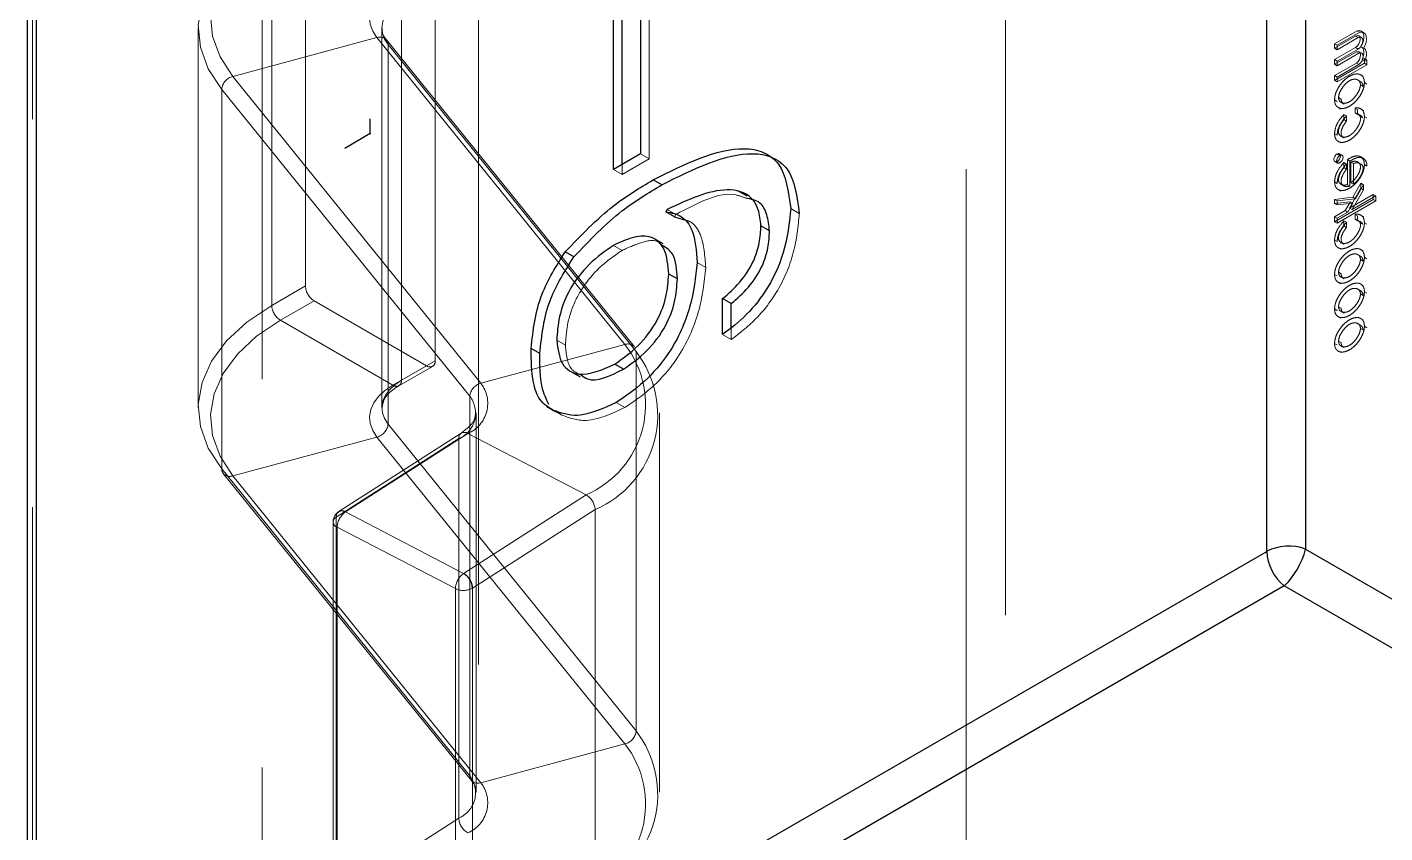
# Model space of a CAD drawing. Header units: millimetres. Extents: x 0 to 841, y 0 to 2287.
# Drawn here: x 586.41 to 588.63, y 241.108 to 242.425 of the extents above; entities that cross this region are included whole.
import ezdxf

# ---------------------------------------------------------------- set-up
doc = ezdxf.new("R2010")
doc.units = ezdxf.units.MM
doc.header["$PDSIZE"] = -1
doc.linetypes.add('HIDDEN', pattern=[1.905, 1.27, -0.635])

msp = doc.modelspace()

# ---------------------------------------------------------------- linework, layer by layer
at = {"color": 7, "linetype": 'Continuous', "lineweight": 25}
for p, q in [((588.4371, 241.568), (588.4371, 246.1778)), ((588.5004, 246.1813), (588.5004, 241.5715)), ((586.425, 245.0162), (586.425, 240.4065)), ((586.4104, 244.9958), (586.4104, 240.3861)), ((587.4129, 242.5632), (587.4129, 242.2179)), ((587.3689, 242.1924), (587.3689, 242.5378)), ((587.383, 242.2006), (587.383, 242.5296)), ((587.4129, 242.2179), (587.3689, 242.1924)), ((587.4479, 242.1673), (587.4338, 242.1755)), ((587.5874, 242.1491), (587.5733, 242.1572)), ((587.457, 242.1273), (587.4547, 242.1233)), ((587.4688, 242.1151), (587.4547, 242.1233)), ((587.4688, 242.1151), (587.4827, 242.1106)), ((587.6241, 242.0923), (587.61, 242.1005)), ((587.4501, 242.071), (587.436, 242.0792)), ((587.3042, 242.0495), (587.2901, 242.0577)), ((587.4735, 242.0134), (587.4593, 242.0215)), ((587.5474, 241.9225), (587.5474, 241.9814)), ((587.5616, 241.9732), (587.5474, 241.9814)), ((587.5616, 241.9344), (587.5616, 241.9732)), ((587.2486, 241.8916), (587.2344, 241.8997)), ((587.3854, 241.8661), (587.3712, 241.8743)), ((587.3002, 241.8615), (587.3143, 241.8533)), ((586.425, 240.4065), (588.4371, 241.568)), ((588.5004, 241.5715), (589.0573, 241.25)), ((588.4657, 241.5114), (586.4536, 240.3499)), ((589.0226, 241.1899), (588.4657, 241.5114))]:
    msp.add_line(p, q, dxfattribs=at)
at = {"color": 7, "linetype": 'HIDDEN', "lineweight": 18}
for p, q in [((586.4189, 240.37), (586.4189, 244.9797)), ((586.7946, 239.9445), (586.7946, 244.7621)), ((587.1482, 244.558), (587.1482, 239.7404)), ((587.9456, 244.0982), (587.9456, 239.5554)), ((588.0097, 239.5587), (588.0097, 244.1014)), ((586.8654, 242.0022), (586.8654, 242.6227)), ((586.8102, 241.9703), (586.8102, 242.5909)), ((587.4271, 242.555), (587.4271, 242.2097)), ((587.0775, 242.5003), (587.0775, 241.8797)), ((587.0224, 242.4684), (587.0224, 241.8479)), ((586.6902, 242.4235), (586.6902, 241.803)), ((586.9902, 242.4235), (586.9902, 241.803)), ((588.5479, 242.3981), (588.5849, 242.4194)), ((588.5522, 242.3956), (588.5892, 242.417)), ((588.5849, 242.4194), (588.5892, 242.417)), ((588.5958, 242.4163), (588.5915, 242.4188)), ((586.7467, 242.3447), (586.9823, 242.4082)), ((586.9823, 242.4082), (587.3878, 241.9062)), ((586.9976, 242.4047), (586.9979, 242.4044)), ((587.4033, 241.9025), (586.9979, 242.4044)), ((587.0005, 242.3967), (587.0005, 241.7761)), ((587.4059, 241.8948), (587.0005, 242.3967)), ((588.5479, 242.3907), (588.5824, 242.4106)), ((588.5479, 242.3981), (588.5479, 242.3907)), ((588.5479, 242.3981), (588.5522, 242.3956)), ((588.5522, 242.3882), (588.5867, 242.4081)), ((588.5522, 242.3956), (588.5522, 242.3882)), ((588.5824, 242.4106), (588.5867, 242.4081)), ((588.5918, 242.4084), (588.5876, 242.4109)), ((588.5479, 242.3721), (588.5824, 242.392)), ((588.5479, 242.3907), (588.5522, 242.3882)), ((588.5479, 242.3645), (588.5835, 242.385)), ((588.5522, 242.3696), (588.5867, 242.3895)), ((588.5522, 242.362), (588.5878, 242.3826)), ((588.5824, 242.392), (588.5867, 242.3895)), ((588.5835, 242.385), (588.5878, 242.3826)), ((588.5924, 242.3826), (588.5882, 242.385)), ((588.591, 242.3932), (588.5953, 242.3907)), ((588.5962, 242.3903), (588.592, 242.3927)), ((588.5967, 242.3741), (588.5928, 242.3719)), ((588.5967, 242.3662), (588.5967, 242.3741)), ((588.5967, 242.3741), (588.6009, 242.3717)), ((588.5479, 242.3645), (588.5479, 242.3721)), ((588.5479, 242.3721), (588.5522, 242.3696)), ((588.5479, 242.346), (588.5835, 242.3665)), ((588.5967, 242.3662), (588.5479, 242.338)), ((588.5479, 242.3645), (588.5522, 242.362)), ((588.5522, 242.362), (588.5522, 242.3696)), ((588.5522, 242.3435), (588.5878, 242.3641)), ((588.6009, 242.3637), (588.5522, 242.3356)), ((588.5835, 242.3665), (588.5878, 242.3641)), ((588.5928, 242.3719), (588.5971, 242.3694)), ((588.5967, 242.3662), (588.6009, 242.3637)), ((588.6009, 242.3717), (588.5971, 242.3694)), ((588.6009, 242.3637), (588.6009, 242.3717)), ((587.1521, 241.8428), (586.7467, 242.3447)), ((588.5479, 242.338), (588.5479, 242.346)), ((588.5479, 242.346), (588.5522, 242.3435)), ((588.5479, 242.338), (588.5522, 242.3356)), ((588.5522, 242.3356), (588.5522, 242.3435)), ((588.5897, 242.3366), (588.5855, 242.3391)), ((588.5903, 242.3309), (588.5946, 242.3284)), ((588.5949, 242.3447), (588.5907, 242.3472)), ((588.5967, 242.3346), (588.6009, 242.3321)), ((586.7286, 241.7029), (586.7286, 242.3235)), ((586.7286, 242.3235), (587.134, 241.8216)), ((588.5479, 242.3064), (588.5522, 242.3039)), ((588.5543, 242.3101), (588.5585, 242.3076)), ((588.5539, 242.2938), (588.5582, 242.2913)), ((588.5591, 242.3019), (588.5634, 242.2994)), ((588.5814, 242.2847), (588.5814, 242.293)), ((588.5814, 242.293), (588.5856, 242.2906)), ((588.5814, 242.2847), (588.5856, 242.2822)), ((588.5856, 242.2822), (588.5856, 242.2906)), ((588.5958, 242.2888), (588.5916, 242.2912)), ((588.5633, 242.2742), (588.5633, 242.2826)), ((588.5633, 242.2826), (588.5675, 242.2801)), ((588.5633, 242.2742), (588.5675, 242.2717)), ((588.5675, 242.2717), (588.5675, 242.2801)), ((588.5939, 242.2769), (588.5896, 242.2793)), ((588.5967, 242.2791), (588.6009, 242.2767)), ((588.5479, 242.251), (588.5522, 242.2485)), ((588.559, 242.2465), (588.5633, 242.244)), ((587.4271, 242.2097), (587.4129, 242.2179)), ((588.5521, 242.2179), (588.5564, 242.2154)), ((588.5539, 242.2383), (588.5582, 242.2359)), ((588.5601, 242.2158), (588.5559, 242.2183)), ((587.4271, 242.2097), (587.383, 242.1843)), ((587.383, 242.1843), (587.383, 242.2006)), ((588.5484, 242.2053), (588.5526, 242.2028)), ((588.5521, 242.2056), (588.5564, 242.2032)), ((588.5633, 242.1955), (588.5633, 242.2039)), ((588.5633, 242.2039), (588.5675, 242.2014)), ((588.5633, 242.1955), (588.5675, 242.1931)), ((588.5675, 242.1931), (588.5675, 242.2014)), ((588.5688, 242.1676), (588.5688, 242.2086)), ((588.5688, 242.2086), (588.5731, 242.2061)), ((588.5731, 242.1652), (588.5731, 242.2061)), ((588.5745, 242.1707), (588.5745, 242.2046)), ((588.5745, 242.2046), (588.5788, 242.2022)), ((588.5788, 242.1682), (588.5788, 242.2022)), ((588.5925, 242.2005), (588.5882, 242.2029)), ((588.595, 242.2106), (588.5907, 242.2131)), ((588.5967, 242.2004), (588.6009, 242.198)), ((587.383, 242.1843), (587.3689, 242.1924)), ((588.5479, 242.1723), (588.5522, 242.1698)), ((588.5539, 242.1596), (588.5582, 242.1572)), ((588.5568, 242.1694), (588.5577, 242.1689)), ((588.5601, 242.1675), (588.561, 242.167)), ((588.5688, 242.1676), (588.5731, 242.1652)), ((588.5723, 242.1293), (588.591, 242.1617)), ((588.6111, 242.1517), (588.5723, 242.1293)), ((588.5745, 242.1707), (588.5788, 242.1682)), ((588.5766, 242.1268), (588.5953, 242.1593)), ((588.5779, 242.1471), (588.591, 242.1699)), ((588.5821, 242.1447), (588.5953, 242.1675)), ((588.591, 242.1617), (588.591, 242.1699)), ((588.591, 242.1699), (588.5953, 242.1675)), ((588.591, 242.1617), (588.5953, 242.1593)), ((588.5953, 242.1593), (588.5953, 242.1675)), ((588.6111, 242.1436), (588.6111, 242.1517)), ((588.6111, 242.1517), (588.6153, 242.1492)), ((587.6728, 242.1204), (587.6587, 242.1286)), ((588.5779, 242.1471), (588.5479, 242.1436)), ((588.5479, 242.1436), (588.5479, 242.1368)), ((588.5479, 242.1071), (588.6111, 242.1436)), ((588.5479, 242.1436), (588.5522, 242.1412)), ((588.5479, 242.1368), (588.5737, 242.1398)), ((588.5479, 242.1368), (588.5522, 242.1344)), ((588.5821, 242.1447), (588.5522, 242.1412)), ((588.5522, 242.1047), (588.6153, 242.1412)), ((588.5522, 242.1412), (588.5522, 242.1344)), ((588.5522, 242.1344), (588.5779, 242.1374)), ((588.5652, 242.1252), (588.5737, 242.1398)), ((588.5695, 242.1228), (588.5779, 242.1374)), ((588.5723, 242.1293), (588.5766, 242.1268)), ((588.5737, 242.1398), (588.5779, 242.1374)), ((588.6153, 242.1492), (588.5766, 242.1268)), ((588.5779, 242.1471), (588.5821, 242.1447)), ((588.6111, 242.1436), (588.6153, 242.1412)), ((588.6153, 242.1412), (588.6153, 242.1492)), ((587.4711, 242.1191), (587.457, 242.1273)), ((587.4711, 242.1191), (587.4688, 242.1151)), ((588.5652, 242.1252), (588.5479, 242.1152)), ((588.5479, 242.1152), (588.5479, 242.1071)), ((588.5479, 242.1152), (588.5522, 242.1128)), ((588.5479, 242.1071), (588.5522, 242.1047)), ((588.5695, 242.1228), (588.5522, 242.1128)), ((588.5522, 242.1128), (588.5522, 242.1047)), ((588.5633, 242.1003), (588.5633, 242.1087)), ((588.5633, 242.1087), (588.5675, 242.1062)), ((588.5652, 242.1252), (588.5695, 242.1228)), ((588.5675, 242.0978), (588.5675, 242.1062)), ((588.5814, 242.1107), (588.5814, 242.1191)), ((588.5814, 242.1191), (588.5856, 242.1167)), ((588.5814, 242.1107), (588.5856, 242.1083)), ((588.5856, 242.1083), (588.5856, 242.1167)), ((588.5958, 242.1149), (588.5916, 242.1173)), ((588.5633, 242.1003), (588.5675, 242.0978)), ((588.5939, 242.103), (588.5896, 242.1054)), ((588.5967, 242.1052), (588.6009, 242.1028)), ((587.383, 242.0602), (587.3689, 242.0684)), ((588.5479, 242.0771), (588.5522, 242.0746)), ((588.5539, 242.0644), (588.5582, 242.062)), ((588.559, 242.0726), (588.5633, 242.0701)), ((588.5949, 242.0591), (588.5907, 242.0615)), ((587.5198, 242.0321), (587.5057, 242.0403)), ((588.5897, 242.051), (588.5855, 242.0534)), ((588.5903, 242.0452), (588.5946, 242.0428)), ((588.5967, 242.0489), (588.6009, 242.0464)), ((588.5479, 242.0207), (588.5522, 242.0183)), ((588.5543, 242.0244), (588.5585, 242.0219)), ((586.8102, 241.9703), (586.8654, 242.0022)), ((588.5539, 242.0081), (588.5582, 242.0056)), ((588.5591, 242.0162), (588.5634, 242.0137)), ((588.5897, 241.9946), (588.5855, 241.9971)), ((588.5949, 242.0027), (588.5907, 242.0052)), ((586.8795, 241.9777), (586.8244, 241.9458)), ((587.0633, 241.8715), (586.8795, 241.9777)), ((588.5903, 241.9889), (588.5946, 241.9864)), ((588.5967, 241.9925), (588.6009, 241.9901)), ((588.5479, 241.9644), (588.5522, 241.9619)), ((588.5539, 241.9517), (588.5582, 241.9493)), ((588.5543, 241.968), (588.5585, 241.9656)), ((588.5591, 241.9598), (588.5634, 241.9574)), ((587.0082, 241.8397), (586.8244, 241.9458)), ((587.5616, 241.9143), (587.5616, 241.9344)), ((588.5897, 241.9383), (588.5855, 241.9407)), ((588.5903, 241.9325), (588.5946, 241.9301)), ((588.5949, 241.9464), (588.5907, 241.9488)), ((588.5967, 241.9362), (588.6009, 241.9337)), ((587.1521, 241.8428), (587.3878, 241.9062)), ((587.2903, 241.9049), (587.2762, 241.9131)), ((587.5616, 241.9143), (587.5474, 241.9225)), ((588.5479, 241.908), (588.5522, 241.9056)), ((588.5543, 241.9117), (588.5585, 241.9093)), ((587.4059, 241.8948), (587.4059, 241.2742)), ((588.5539, 241.8954), (588.5582, 241.893)), ((588.5591, 241.9035), (588.5634, 241.9011)), ((587.0082, 241.8397), (587.0633, 241.8715)), ((587.0182, 241.8387), (587.0733, 241.8705)), ((587.0775, 241.8797), (587.0224, 241.8479)), ((587.134, 241.201), (587.134, 241.8216)), ((587.2596, 241.8045), (587.2737, 241.7963)), ((587.2833, 241.7912), (587.2692, 241.7993)), ((587.2833, 241.7912), (587.2749, 241.7982)), ((587.3877, 241.8032), (587.3735, 241.8114)), ((587.0005, 241.7761), (587.4059, 241.2742)), ((587.1443, 241.1742), (587.1443, 241.7947)), ((587.4443, 241.1742), (587.4443, 241.7947)), ((586.9823, 241.7549), (586.7467, 241.6915)), ((587.1161, 241.7523), (586.9158, 241.6238)), ((587.1201, 241.7614), (586.9198, 241.6329)), ((586.9306, 241.6324), (587.1309, 241.7609)), ((587.3878, 241.253), (586.9823, 241.7549)), ((587.1161, 241.1317), (587.1161, 241.7523)), ((587.1201, 241.7614), (587.1206, 241.7616)), ((587.1309, 241.7609), (587.3241, 241.6604)), ((587.134, 241.201), (586.7286, 241.7029)), ((586.7311, 241.6953), (587.1366, 241.1933)), ((586.7467, 241.6915), (587.1521, 241.1896)), ((587.3241, 241.6604), (587.1238, 241.532)), ((586.9158, 241.6238), (586.9158, 241.0033)), ((587.1238, 241.532), (586.9306, 241.6324)), ((587.1387, 241.508), (587.339, 241.6364)), ((587.339, 241.6364), (587.339, 241.0158)), ((586.9106, 241.6161), (586.9106, 240.9955)), ((586.9172, 240.987), (586.9172, 241.6075)), ((586.9172, 241.6075), (587.1105, 241.5071)), ((587.1105, 241.5071), (587.1105, 240.8865)), ((587.1387, 240.8874), (587.1387, 241.508)), ((587.3878, 241.253), (587.1521, 241.1896)), ((587.1366, 241.1933), (587.1372, 241.1926)), ((586.9158, 241.0033), (587.1161, 241.1317))]:
    msp.add_line(p, q, dxfattribs=at)
at = {"color": 7, "linetype": 'Continuous'}
for q in [(586.9714, 242.2754), (586.9295, 242.227)]:
    msp.add_line((586.9714, 242.2512), q, dxfattribs=at)
at = {"color": 7, "linetype": 'HIDDEN', "lineweight": 18, "flags": 128}
for points in [[(586.7467, 242.3447), (586.7257, 242.3769), (586.7135, 242.4105), (586.7102, 242.4448), (586.7161, 242.479), (586.7308, 242.5122), (586.7542, 242.5438), (586.7856, 242.573), (586.8244, 242.5991)], [(586.8102, 242.5909), (586.7695, 242.5635), (586.7365, 242.5328), (586.7119, 242.4996), (586.6964, 242.4646), (586.6902, 242.4287), (586.6937, 242.3927), (586.7065, 242.3573), (586.7286, 242.3235)], [(587.0082, 242.4929), (586.9953, 242.4843), (586.9848, 242.4745), (586.9771, 242.464), (586.9721, 242.4529), (586.9702, 242.4415), (586.9713, 242.4301), (586.9753, 242.4189), (586.9823, 242.4082)], [(587.0005, 242.3967), (586.9945, 242.4058), (586.9911, 242.4153), (586.9902, 242.4249), (586.9918, 242.4346), (586.996, 242.444), (587.0026, 242.4529), (587.0114, 242.4611), (587.0224, 242.4684)], [(588.591, 242.3932), (588.5936, 242.3982), (588.5953, 242.4034), (588.596, 242.4083), (588.5956, 242.4127), (588.5941, 242.4162), (588.5918, 242.4186), (588.5886, 242.4197), (588.5849, 242.4194)], [(588.5953, 242.3907), (588.5979, 242.3957), (588.5995, 242.4009), (588.6002, 242.4059), (588.5998, 242.4103), (588.5984, 242.4138), (588.596, 242.4162), (588.5929, 242.4173), (588.5892, 242.417)], [(588.5824, 242.392), (588.5853, 242.3945), (588.5878, 242.398), (588.5894, 242.4019), (588.59, 242.4056), (588.5894, 242.4087), (588.5878, 242.4108), (588.5853, 242.4114), (588.5824, 242.4106)], [(588.5867, 242.3895), (588.5896, 242.3921), (588.592, 242.3956), (588.5936, 242.3994), (588.5942, 242.4032), (588.5936, 242.4063), (588.592, 242.4083), (588.5896, 242.409), (588.5867, 242.4081)], [(588.5835, 242.3665), (588.5863, 242.3691), (588.5885, 242.3725), (588.59, 242.3762), (588.5905, 242.3798), (588.59, 242.3828), (588.5885, 242.3848), (588.5863, 242.3856), (588.5835, 242.385)], [(588.5878, 242.3641), (588.5905, 242.3667), (588.5928, 242.3701), (588.5943, 242.3738), (588.5948, 242.3774), (588.5943, 242.3803), (588.5928, 242.3823), (588.5905, 242.3831), (588.5878, 242.3826)], [(588.5928, 242.3719), (588.5943, 242.3753), (588.5954, 242.3788), (588.5959, 242.3822), (588.5959, 242.3853), (588.5954, 242.388), (588.5944, 242.3903), (588.5929, 242.392), (588.591, 242.3932)], [(588.5971, 242.3694), (588.5986, 242.3729), (588.5996, 242.3764), (588.6002, 242.3797), (588.6002, 242.3828), (588.5997, 242.3856), (588.5987, 242.3879), (588.5972, 242.3896), (588.5953, 242.3907)], [(588.5521, 242.2056), (588.5501, 242.2049), (588.5484, 242.2053), (588.5472, 242.2066), (588.5468, 242.2087), (588.5472, 242.2113), (588.5484, 242.2139), (588.5501, 242.2163), (588.5521, 242.2179)], [(588.5521, 242.2179), (588.5541, 242.2186), (588.5559, 242.2183), (588.557, 242.2169), (588.5574, 242.2148), (588.557, 242.2123), (588.5559, 242.2096), (588.5541, 242.2073), (588.5521, 242.2056)], [(588.5564, 242.2032), (588.5543, 242.2025), (588.5526, 242.2028), (588.5515, 242.2041), (588.5511, 242.2063), (588.5515, 242.2088), (588.5526, 242.2115), (588.5543, 242.2138), (588.5564, 242.2154)], [(588.5564, 242.2154), (588.5584, 242.2161), (588.5601, 242.2158), (588.5613, 242.2145), (588.5617, 242.2124), (588.5613, 242.2098), (588.5601, 242.2072), (588.5584, 242.2048), (588.5564, 242.2032)], [(586.7286, 241.7029), (586.7065, 241.7367), (586.6937, 241.7721), (586.6902, 241.8081), (586.6964, 241.8441), (586.7119, 241.8791), (586.7365, 241.9123), (586.7695, 241.9429), (586.8102, 241.9703)], [(586.8244, 241.9458), (586.7856, 241.9198), (586.7542, 241.8906), (586.7308, 241.859), (586.7161, 241.8257), (586.7102, 241.7916), (586.7135, 241.7573), (586.7257, 241.7236), (586.7467, 241.6915)], [(586.9823, 241.7549), (586.9753, 241.7656), (586.9713, 241.7768), (586.9702, 241.7883), (586.9721, 241.7997), (586.9771, 241.8108), (586.9848, 241.8213), (586.9953, 241.831), (587.0082, 241.8397)], [(587.0224, 241.8479), (587.0114, 241.8405), (587.0026, 241.8323), (586.996, 241.8234), (586.9918, 241.814), (586.9902, 241.8044), (586.9911, 241.7947), (586.9945, 241.7852), (587.0005, 241.7761)], [(587.1206, 241.7616), (587.1204, 241.7615), (587.1227, 241.7624), (587.1252, 241.7626), (587.128, 241.7621), (587.1309, 241.7609)], [(587.1372, 241.1926), (587.1371, 241.1928), (587.1393, 241.1909), (587.1421, 241.1896), (587.1452, 241.1889), (587.1486, 241.1889), (587.1521, 241.1896)]]:
    msp.add_lwpolyline(points, dxfattribs=at)
at = {"color": 7, "linetype": 'HIDDEN', "lineweight": 18}
for centre, radius, start, end in [((586.9873, 242.3945), 0.0146, 44.8934, 109.8572), ((586.9884, 242.397), 0.012, 358.7633, 38.1762), ((586.7526, 242.3214), 0.0241, 104.0811, 174.8849), ((586.8961, 242.0036), 0.0307, 182.6055, 237.3945), ((586.8409, 241.9717), 0.0307, 182.6055, 237.3945), ((587.261, 241.8079), 0.1604, 293.1683, 37.803), ((587.3927, 241.8926), 0.0145, 42.8101, 109.9933), ((587.2727, 241.7914), 0.1686, 293.1683, 37.803), ((587.0689, 241.8783), 0.00873, 230.7967, 9.214), ((587.0137, 241.8465), 0.00873, 230.7967, 9.214), ((587.1099, 241.81), 0.0535, 293.1683, 37.803), ((587.158, 241.8194), 0.0241, 104.0811, 174.8849), ((587.0983, 241.7939), 0.0452, 293.1683, 37.803), ((586.9765, 241.7783), 0.0241, 284.0811, 354.8849), ((587.1263, 241.7531), 0.0103, 127.0094, 184.8682), ((586.7406, 241.7027), 0.012, 178.7633, 218.1762), ((586.7417, 241.7051), 0.0145, 222.8101, 289.9933), ((587.3096, 241.6348), 0.0294, 2.9913, 60.4271), ((586.9306, 241.6161), 0.02, 122.6657, 180), ((586.9194, 241.616), 0.00862, 115.3238, 249.8705), ((586.925, 241.6249), 0.00935, 53.3177, 186.8215), ((586.9495, 241.6063), 0.0322, 125.7403, 177.7688), ((586.9263, 241.6249), 0.0196, 240.019, 242.5509), ((587.1427, 241.5058), 0.0322, 125.7403, 177.7688), ((587.1093, 241.5064), 0.0294, 2.9913, 60.4271), ((587.1073, 241.5061), 0.0307, 2.6055, 57.3945), ((587.1238, 241.535), 0.031, 244.4705, 297.2616), ((587.1289, 241.5232), 0.0181, 299.9796, 302.6475), ((587.2727, 241.1708), 0.1686, 293.1683, 37.803), ((587.3819, 241.2764), 0.0241, 284.0811, 354.8849), ((587.261, 241.1547), 0.1604, 293.1683, 37.803), ((587.0983, 241.1733), 0.0452, 293.1683, 37.803), ((587.146, 241.2008), 0.012, 178.7633, 218.1762), ((587.1099, 241.1568), 0.0535, 293.1683, 37.803), ((587.1454, 241.1332), 0.0294, 182.9913, 240.4271)]:
    msp.add_arc(centre, radius, start, end, dxfattribs=at)
at = {"color": 7, "linetype": 'Continuous', "lineweight": 25}
for centre, radius, start, end in [((588.4727, 241.4983), 0.0783, 69.2858, 117.0774), ((588.5152, 241.572), 0.0783, 182.9187, 230.7171), ((588.3784, 241.6019), 0.1257, 313.9725, 346.0275)]:
    msp.add_arc(centre, radius, start, end, dxfattribs=at)
at = {"color": 7, "linetype": 'HIDDEN', "lineweight": 18}
for points, knots in [([(586.9979, 242.4044), (586.9934, 242.4102), (586.9883, 242.4168), (586.9907, 242.4232), (586.991, 242.424)], [0, 0, 0, 0, 0.879109, 1, 1, 1, 1]), ([(588.5479, 242.3064), (588.548, 242.3079), (588.5482, 242.3113), (588.5497, 242.3173), (588.5528, 242.3244), (588.5578, 242.3322), (588.5645, 242.3396), (588.5723, 242.3454), (588.5801, 242.3486), (588.5869, 242.349), (588.5918, 242.3469), (588.5949, 242.3433), (588.5965, 242.3392), (588.5966, 242.336), (588.5967, 242.3346)], [0, 0, 0, 0, 0.053784, 0.117806, 0.194259, 0.284674, 0.388205, 0.5, 0.611795, 0.715326, 0.805741, 0.882194, 0.946216, 1, 1, 1, 1]), ([(588.5967, 242.3346), (588.5966, 242.333), (588.5965, 242.3297), (588.5949, 242.3237), (588.5918, 242.3165), (588.5869, 242.3088), (588.5801, 242.3014), (588.5723, 242.2955), (588.5645, 242.2923), (588.5578, 242.292), (588.5528, 242.294), (588.5497, 242.2976), (588.5482, 242.3018), (588.548, 242.305), (588.5479, 242.3064)], [0, 0, 0, 0, 0.053784, 0.117806, 0.194259, 0.284674, 0.388205, 0.5, 0.611795, 0.715326, 0.805741, 0.882194, 0.946216, 1, 1, 1, 1]), ([(588.5543, 242.3101), (588.5546, 242.3125), (588.5554, 242.3175), (588.5599, 242.3255), (588.5656, 242.3327), (588.5723, 242.3382), (588.5791, 242.3405), (588.5848, 242.3399), (588.5892, 242.337), (588.59, 242.3329), (588.5903, 242.3309)], [0, 0, 0, 0, 0.111736, 0.23533, 0.367087, 0.5, 0.632913, 0.76467, 0.888264, 1, 1, 1, 1]), ([(588.5903, 242.3309), (588.59, 242.3285), (588.5892, 242.3235), (588.5848, 242.3155), (588.5791, 242.3083), (588.5723, 242.3028), (588.5656, 242.3005), (588.5599, 242.3011), (588.5554, 242.3039), (588.5546, 242.3081), (588.5543, 242.3101)], [0, 0, 0, 0, 0.111736, 0.23533, 0.367087, 0.5, 0.632913, 0.76467, 0.888264, 1, 1, 1, 1]), ([(588.5896, 242.3365), (588.5909, 242.3358), (588.5936, 242.3344), (588.5943, 242.3305), (588.5946, 242.3284)], [0, 0, 0, 0, 0.480408, 1, 1, 1, 1]), ([(588.5635, 242.2996), (588.5622, 242.3003), (588.5595, 242.3017), (588.5589, 242.3056), (588.5585, 242.3076)], [0, 0, 0, 0, 0.480408, 1, 1, 1, 1]), ([(588.5814, 242.2847), (588.5829, 242.2844), (588.5859, 242.2839), (588.5891, 242.2811), (588.5907, 242.2766), (588.5898, 242.2704), (588.587, 242.2639), (588.5829, 242.2575), (588.5779, 242.2519), (588.5723, 242.2475), (588.5667, 242.2454), (588.5617, 242.2453), (588.5576, 242.2469), (588.5548, 242.2502), (588.5539, 242.2553), (588.5555, 242.2617), (588.5587, 242.2682), (588.5617, 242.2722), (588.5633, 242.2742)], [0, 0, 0, 0, 0.0659098, 0.1277523, 0.1845752, 0.2403439, 0.3005792, 0.3654856, 0.4327001, 0.5, 0.5672999, 0.6345144, 0.6994208, 0.7596561, 0.8154248, 0.8722477, 0.9340902, 1, 1, 1, 1]), ([(588.5814, 242.293), (588.5837, 242.2932), (588.5884, 242.2935), (588.5934, 242.2902), (588.5962, 242.2853), (588.5966, 242.2811), (588.5967, 242.2791)], [0, 0, 0, 0, 0.289345, 0.578702, 0.796119, 1, 1, 1, 1]), ([(588.5479, 242.251), (588.5482, 242.2538), (588.5487, 242.2597), (588.5537, 242.2715), (588.5596, 242.2783), (588.5633, 242.2826)], [0, 0, 0, 0, 0.262326, 0.545229, 1, 1, 1, 1]), ([(588.5967, 242.2791), (588.5966, 242.2776), (588.5965, 242.2743), (588.5949, 242.2682), (588.5918, 242.2611), (588.5869, 242.2533), (588.5801, 242.2459), (588.5723, 242.2401), (588.5645, 242.2369), (588.5578, 242.2365), (588.5528, 242.2386), (588.5497, 242.2422), (588.5482, 242.2464), (588.548, 242.2495), (588.5479, 242.251)], [0, 0, 0, 0, 0.053784, 0.117806, 0.194259, 0.284674, 0.388205, 0.5, 0.611795, 0.715326, 0.805741, 0.882194, 0.946216, 1, 1, 1, 1]), ([(588.5522, 242.2485), (588.5524, 242.2513), (588.553, 242.2572), (588.5579, 242.269), (588.5639, 242.2759), (588.5675, 242.2801)], [0, 0, 0, 0, 0.262326, 0.545229, 1, 1, 1, 1]), ([(588.5634, 242.2442), (588.5629, 242.2444), (588.5611, 242.245), (588.5591, 242.2478), (588.5581, 242.2528), (588.5598, 242.2592), (588.563, 242.2658), (588.566, 242.2697), (588.5675, 242.2717)], [0, 0, 0, 0, 0.070993, 0.257163, 0.429529, 0.605153, 0.796291, 1, 1, 1, 1]), ([(588.5856, 242.2822), (588.5871, 242.2819), (588.5901, 242.2814), (588.5929, 242.2794), (588.5935, 242.2772), (588.5937, 242.2767)], [0, 0, 0, 0, 0.446725, 0.865882, 1, 1, 1, 1]), ([(588.5479, 242.1723), (588.5482, 242.1751), (588.5487, 242.181), (588.5537, 242.1928), (588.5596, 242.1997), (588.5633, 242.2039)], [0, 0, 0, 0, 0.262326, 0.54523, 1, 1, 1, 1]), ([(588.5967, 242.2004), (588.5966, 242.1989), (588.5965, 242.1956), (588.5949, 242.1895), (588.5918, 242.1824), (588.5869, 242.1746), (588.5801, 242.1672), (588.5723, 242.1614), (588.5645, 242.1582), (588.5578, 242.1578), (588.5528, 242.1599), (588.5497, 242.1635), (588.5482, 242.1677), (588.548, 242.1708), (588.5479, 242.1723)], [0, 0, 0, 0, 0.053784, 0.117806, 0.194259, 0.284674, 0.388205, 0.5, 0.611795, 0.715326, 0.805741, 0.882194, 0.946216, 1, 1, 1, 1]), ([(588.5522, 242.1698), (588.5524, 242.1727), (588.553, 242.1785), (588.5579, 242.1904), (588.5639, 242.1972), (588.5675, 242.2014)], [0, 0, 0, 0, 0.262326, 0.54523, 1, 1, 1, 1]), ([(588.5688, 242.1676), (588.5656, 242.1671), (588.5608, 242.1663), (588.5564, 242.1694), (588.5543, 242.173), (588.5541, 242.1781), (588.556, 242.184), (588.559, 242.19), (588.5618, 242.1936), (588.5633, 242.1955)], [0, 0, 0, 0, 0.267845, 0.395145, 0.51294, 0.624534, 0.740912, 0.866836, 1, 1, 1, 1]), ([(588.5688, 242.2086), (588.5726, 242.2108), (588.5803, 242.2154), (588.5891, 242.2147), (588.594, 242.2106), (588.5963, 242.2061), (588.5966, 242.2023), (588.5967, 242.2004)], [0, 0, 0, 0, 0.284269, 0.585299, 0.73536, 0.873926, 1, 1, 1, 1]), ([(588.5731, 242.2061), (588.5768, 242.2084), (588.5845, 242.2129), (588.5934, 242.2122), (588.5983, 242.2082), (588.6005, 242.2037), (588.6008, 242.1998), (588.6009, 242.198)], [0, 0, 0, 0, 0.284269, 0.585299, 0.73536, 0.873926, 1, 1, 1, 1]), ([(588.5745, 242.2046), (588.5766, 242.2052), (588.5806, 242.2065), (588.5856, 242.2053), (588.5893, 242.2023), (588.5909, 242.1971), (588.5893, 242.1899), (588.5856, 242.1827), (588.5806, 242.1758), (588.5766, 242.1724), (588.5745, 242.1707)], [0, 0, 0, 0, 0.133809, 0.265222, 0.38803, 0.5, 0.61197, 0.734778, 0.866191, 1, 1, 1, 1]), ([(588.5788, 242.2022), (588.5808, 242.2029), (588.5844, 242.204), (588.5873, 242.2031), (588.5885, 242.2028)], [0, 0, 0, 0, 0.577759, 1, 1, 1, 1]), ([(588.5913, 242.2012), (588.592, 242.2006), (588.5939, 242.1993), (588.5951, 242.1946), (588.5935, 242.1875), (588.5899, 242.1803), (588.5848, 242.1734), (588.5808, 242.1699), (588.5788, 242.1682)], [0, 0, 0, 0, 0.102796, 0.266954, 0.431112, 0.61116, 0.803824, 1, 1, 1, 1]), ([(588.5731, 242.1652), (588.5698, 242.1646), (588.565, 242.1639), (588.5606, 242.167), (588.5586, 242.1705), (588.5584, 242.1756), (588.5602, 242.1815), (588.5633, 242.1876), (588.5661, 242.1912), (588.5675, 242.1931)], [0, 0, 0, 0, 0.267845, 0.395145, 0.51294, 0.624534, 0.740912, 0.866836, 1, 1, 1, 1]), ([(587.5856, 242.1453), (587.5802, 242.1475), (587.5492, 242.1603), (587.5065, 242.1378), (587.4711, 242.1191)], [0, 0, 0, 0, 0.173216, 1, 1, 1, 1]), ([(587.4827, 242.1106), (587.4868, 242.1097), (587.4996, 242.1066), (587.5161, 242.0815), (587.5184, 242.0508), (587.5198, 242.0321)], [0, 0, 0, 0, 0.150366, 0.480978, 1, 1, 1, 1]), ([(587.6728, 242.1204), (587.6708, 242.0995), (587.6668, 242.0578), (587.6402, 241.9941), (587.6015, 241.945), (587.5749, 241.9246), (587.5616, 241.9143)], [0, 0, 0, 0, 0.280542, 0.559408, 0.779403, 1, 1, 1, 1]), ([(588.5479, 242.0771), (588.5482, 242.0799), (588.5487, 242.0858), (588.5537, 242.0976), (588.5596, 242.1044), (588.5633, 242.1087)], [0, 0, 0, 0, 0.262326, 0.545229, 1, 1, 1, 1]), ([(588.5522, 242.0746), (588.5524, 242.0774), (588.553, 242.0833), (588.5579, 242.0951), (588.5639, 242.102), (588.5675, 242.1062)], [0, 0, 0, 0, 0.262326, 0.545229, 1, 1, 1, 1]), ([(588.5814, 242.1107), (588.5829, 242.1105), (588.5859, 242.11), (588.5891, 242.1071), (588.5907, 242.1027), (588.5898, 242.0965), (588.587, 242.09), (588.5829, 242.0836), (588.5779, 242.0779), (588.5723, 242.0736), (588.5667, 242.0715), (588.5617, 242.0714), (588.5576, 242.073), (588.5548, 242.0763), (588.5539, 242.0814), (588.5555, 242.0878), (588.5587, 242.0943), (588.5617, 242.0983), (588.5633, 242.1003)], [0, 0, 0, 0, 0.06591, 0.127752, 0.184575, 0.240344, 0.300579, 0.365486, 0.4327, 0.5, 0.5673, 0.634514, 0.699421, 0.759656, 0.815425, 0.872248, 0.93409, 1, 1, 1, 1]), ([(588.5814, 242.1191), (588.5837, 242.1193), (588.5884, 242.1196), (588.5934, 242.1163), (588.5962, 242.1114), (588.5966, 242.1072), (588.5967, 242.1052)], [0, 0, 0, 0, 0.289345, 0.578702, 0.796119, 1, 1, 1, 1]), ([(588.5856, 242.1083), (588.5871, 242.108), (588.5901, 242.1075), (588.5929, 242.1055), (588.5935, 242.1033), (588.5937, 242.1028)], [0, 0, 0, 0, 0.446725, 0.865882, 1, 1, 1, 1]), ([(588.5967, 242.1052), (588.5966, 242.1037), (588.5965, 242.1003), (588.5949, 242.0943), (588.5918, 242.0872), (588.5869, 242.0794), (588.5801, 242.072), (588.5723, 242.0662), (588.5645, 242.063), (588.5578, 242.0626), (588.5528, 242.0647), (588.5497, 242.0683), (588.5482, 242.0725), (588.548, 242.0756), (588.5479, 242.0771)], [0, 0, 0, 0, 0.053784, 0.117806, 0.194259, 0.284674, 0.388205, 0.5, 0.611795, 0.715326, 0.805741, 0.882194, 0.946216, 1, 1, 1, 1]), ([(588.5634, 242.0703), (588.5629, 242.0705), (588.5611, 242.0711), (588.5591, 242.0739), (588.5581, 242.0789), (588.5598, 242.0853), (588.563, 242.0919), (588.566, 242.0958), (588.5675, 242.0978)], [0, 0, 0, 0, 0.070993, 0.257163, 0.429529, 0.605153, 0.796291, 1, 1, 1, 1]), ([(587.4484, 242.0684), (587.4462, 242.0706), (587.4381, 242.079), (587.4133, 242.0736), (587.3931, 242.0647), (587.383, 242.0602)], [0, 0, 0, 0, 0.149384, 0.574097, 1, 1, 1, 1]), ([(588.5479, 242.0207), (588.548, 242.0222), (588.5482, 242.0256), (588.5497, 242.0316), (588.5528, 242.0387), (588.5578, 242.0465), (588.5645, 242.0539), (588.5723, 242.0597), (588.5801, 242.063), (588.5869, 242.0633), (588.5918, 242.0613), (588.5949, 242.0577), (588.5965, 242.0535), (588.5966, 242.0503), (588.5967, 242.0489)], [0, 0, 0, 0, 0.053784, 0.117806, 0.194259, 0.284674, 0.388205, 0.5, 0.611795, 0.715326, 0.805741, 0.882194, 0.946216, 1, 1, 1, 1]), ([(587.383, 242.0602), (587.3696, 242.0509), (587.3428, 242.0323), (587.3095, 241.989), (587.293, 241.9431), (587.2912, 241.9177), (587.2903, 241.9049)], [0, 0, 0, 0, 0.280779, 0.559503, 0.779325, 1, 1, 1, 1]), ([(588.5967, 242.0489), (588.5966, 242.0474), (588.5965, 242.044), (588.5949, 242.038), (588.5918, 242.0309), (588.5869, 242.0231), (588.5801, 242.0157), (588.5723, 242.0099), (588.5645, 242.0066), (588.5578, 242.0063), (588.5528, 242.0083), (588.5497, 242.0119), (588.5482, 242.0161), (588.548, 242.0193), (588.5479, 242.0207)], [0, 0, 0, 0, 0.053784, 0.117806, 0.194259, 0.284674, 0.388205, 0.5, 0.611795, 0.715326, 0.805741, 0.882194, 0.946216, 1, 1, 1, 1]), ([(588.5543, 242.0244), (588.5546, 242.0268), (588.5554, 242.0318), (588.5599, 242.0398), (588.5656, 242.047), (588.5723, 242.0525), (588.5791, 242.0548), (588.5848, 242.0542), (588.5892, 242.0513), (588.59, 242.0472), (588.5903, 242.0452)], [0, 0, 0, 0, 0.111736, 0.23533, 0.367087, 0.5, 0.632913, 0.76467, 0.888264, 1, 1, 1, 1]), ([(588.5903, 242.0452), (588.59, 242.0428), (588.5892, 242.0378), (588.5848, 242.0298), (588.5791, 242.0226), (588.5723, 242.0171), (588.5656, 242.0148), (588.5599, 242.0154), (588.5554, 242.0182), (588.5546, 242.0224), (588.5543, 242.0244)], [0, 0, 0, 0, 0.111736, 0.23533, 0.367087, 0.5, 0.632913, 0.76467, 0.888264, 1, 1, 1, 1]), ([(588.5896, 242.0508), (588.5909, 242.0501), (588.5936, 242.0487), (588.5943, 242.0448), (588.5946, 242.0428)], [0, 0, 0, 0, 0.480408, 1, 1, 1, 1]), ([(587.5198, 242.0321), (587.5173, 242.0081), (587.5122, 241.9604), (587.4798, 241.8875), (587.4336, 241.8346), (587.403, 241.8137), (587.3877, 241.8032)], [0, 0, 0, 0, 0.280617, 0.559274, 0.779238, 1, 1, 1, 1]), ([(588.5635, 242.0139), (588.5622, 242.0146), (588.5595, 242.016), (588.5589, 242.0199), (588.5585, 242.0219)], [0, 0, 0, 0, 0.480408, 1, 1, 1, 1]), ([(588.5479, 241.9644), (588.548, 241.9659), (588.5482, 241.9692), (588.5497, 241.9753), (588.5528, 241.9824), (588.5578, 241.9902), (588.5645, 241.9976), (588.5723, 242.0034), (588.5801, 242.0066), (588.5869, 242.007), (588.5918, 242.0049), (588.5949, 242.0013), (588.5965, 241.9971), (588.5966, 241.994), (588.5967, 241.9925)], [0, 0, 0, 0, 0.053784, 0.117806, 0.194259, 0.284674, 0.388205, 0.5, 0.611795, 0.715326, 0.805741, 0.882194, 0.946216, 1, 1, 1, 1]), ([(588.5543, 241.968), (588.5546, 241.9704), (588.5554, 241.9755), (588.5599, 241.9835), (588.5656, 241.9906), (588.5723, 241.9961), (588.5791, 241.9984), (588.5848, 241.9978), (588.5892, 241.995), (588.59, 241.9908), (588.5903, 241.9889)], [0, 0, 0, 0, 0.111736, 0.23533, 0.367087, 0.5, 0.632913, 0.76467, 0.888264, 1, 1, 1, 1]), ([(588.5967, 241.9925), (588.5966, 241.991), (588.5965, 241.9877), (588.5949, 241.9816), (588.5918, 241.9745), (588.5869, 241.9667), (588.5801, 241.9593), (588.5723, 241.9535), (588.5645, 241.9503), (588.5578, 241.9499), (588.5528, 241.952), (588.5497, 241.9556), (588.5482, 241.9598), (588.548, 241.9629), (588.5479, 241.9644)], [0, 0, 0, 0, 0.053784, 0.117806, 0.194259, 0.284674, 0.388205, 0.5, 0.611795, 0.715326, 0.805741, 0.882194, 0.946216, 1, 1, 1, 1]), ([(588.5903, 241.9889), (588.59, 241.9865), (588.5892, 241.9814), (588.5848, 241.9734), (588.5791, 241.9663), (588.5723, 241.9608), (588.5656, 241.9585), (588.5599, 241.9591), (588.5554, 241.9619), (588.5546, 241.9661), (588.5543, 241.968)], [0, 0, 0, 0, 0.111736, 0.23533, 0.367087, 0.5, 0.632913, 0.76467, 0.888264, 1, 1, 1, 1]), ([(588.5896, 241.9944), (588.5909, 241.9938), (588.5936, 241.9923), (588.5943, 241.9884), (588.5946, 241.9864)], [0, 0, 0, 0, 0.480408, 1, 1, 1, 1]), ([(588.5479, 241.908), (588.548, 241.9096), (588.5482, 241.9129), (588.5497, 241.9189), (588.5528, 241.926), (588.5578, 241.9338), (588.5645, 241.9412), (588.5723, 241.9471), (588.5801, 241.9503), (588.5869, 241.9506), (588.5918, 241.9486), (588.5949, 241.945), (588.5965, 241.9408), (588.5966, 241.9376), (588.5967, 241.9362)], [0, 0, 0, 0, 0.0537844, 0.1178061, 0.1942591, 0.2846742, 0.3882046, 0.5, 0.6117954, 0.7153258, 0.8057409, 0.8821939, 0.9462156, 1, 1, 1, 1]), ([(588.5635, 241.9576), (588.5622, 241.9583), (588.5595, 241.9597), (588.5589, 241.9636), (588.5585, 241.9656)], [0, 0, 0, 0, 0.480408, 1, 1, 1, 1]), ([(588.5967, 241.9362), (588.5966, 241.9347), (588.5965, 241.9313), (588.5949, 241.9253), (588.5918, 241.9182), (588.5869, 241.9104), (588.5801, 241.903), (588.5723, 241.8972), (588.5645, 241.894), (588.5578, 241.8936), (588.5528, 241.8957), (588.5497, 241.8992), (588.5482, 241.9034), (588.548, 241.9066), (588.5479, 241.908)], [0, 0, 0, 0, 0.053784, 0.117806, 0.194259, 0.284674, 0.388205, 0.5, 0.611795, 0.715326, 0.805741, 0.882194, 0.946216, 1, 1, 1, 1]), ([(588.5543, 241.9117), (588.5546, 241.9141), (588.5554, 241.9191), (588.5599, 241.9271), (588.5656, 241.9343), (588.5723, 241.9398), (588.5791, 241.9421), (588.5848, 241.9415), (588.5892, 241.9387), (588.59, 241.9345), (588.5903, 241.9325)], [0, 0, 0, 0, 0.111736, 0.23533, 0.367087, 0.5, 0.632913, 0.76467, 0.888264, 1, 1, 1, 1]), ([(588.5903, 241.9325), (588.59, 241.9301), (588.5892, 241.9251), (588.5848, 241.9171), (588.5791, 241.9099), (588.5723, 241.9044), (588.5656, 241.9021), (588.5599, 241.9027), (588.5554, 241.9056), (588.5546, 241.9097), (588.5543, 241.9117)], [0, 0, 0, 0, 0.111736, 0.23533, 0.367087, 0.5, 0.632913, 0.76467, 0.888264, 1, 1, 1, 1]), ([(588.5896, 241.9381), (588.5909, 241.9374), (588.5936, 241.936), (588.5943, 241.9321), (588.5946, 241.9301)], [0, 0, 0, 0, 0.480408, 1, 1, 1, 1]), ([(588.5635, 241.9012), (588.5622, 241.9019), (588.5595, 241.9033), (588.5589, 241.9072), (588.5585, 241.9093)], [0, 0, 0, 0, 0.480408, 1, 1, 1, 1]), ([(587.2903, 241.9049), (587.2917, 241.8901), (587.294, 241.8662), (587.3101, 241.8591), (587.3162, 241.8564)], [0, 0, 0, 0, 0.620453, 1, 1, 1, 1]), ([(586.991, 241.8035), (586.9917, 241.8089), (586.9929, 241.8188), (587.0072, 241.8321), (587.0168, 241.8379), (587.0182, 241.8387)], [0, 0, 0, 0, 0.492878, 0.92447, 1, 1, 1, 1]), ([(587.3877, 241.8032), (587.3659, 241.7932), (587.3269, 241.7753), (587.2967, 241.7863), (587.2833, 241.7912)], [0, 0, 0, 0, 0.55918, 1, 1, 1, 1]), ([(587.1435, 241.7943), (587.143, 241.7889), (587.1421, 241.7787), (587.1271, 241.7669), (587.1201, 241.7614)], [0, 0, 0, 0, 0.5316444, 1, 1, 1, 1]), ([(587.1366, 241.1933), (587.141, 241.1875), (587.1461, 241.1809), (587.1438, 241.1745), (587.1435, 241.1738)], [0, 0, 0, 0, 0.879963, 1, 1, 1, 1])]:
    msp.add_open_spline(points, degree=3, knots=knots, dxfattribs=at)
at = {"color": 7, "linetype": 'Continuous', "lineweight": 25}
for points, knots in [([(587.4338, 242.1755), (587.4857, 242.2013), (587.5507, 242.2337), (587.615, 242.2226), (587.6493, 242.1974), (587.6549, 242.1561), (587.6587, 242.1286)], [0, 0, 0, 0, 0.499644, 0.625328, 0.750848, 1, 1, 1, 1]), ([(587.4479, 242.1673), (587.4999, 242.1932), (587.5649, 242.2256), (587.6292, 242.2144), (587.6635, 242.1892), (587.6691, 242.1479), (587.6728, 242.1204)], [0, 0, 0, 0, 0.499644, 0.625328, 0.750848, 1, 1, 1, 1]), ([(587.2901, 242.0577), (587.3159, 242.0847), (587.3621, 242.1329), (587.4119, 242.1624), (587.4338, 242.1755)], [0, 0, 0, 0, 0.558783, 1, 1, 1, 1]), ([(587.3042, 242.0495), (587.33, 242.0765), (587.3763, 242.1248), (587.426, 242.1543), (587.4479, 242.1673)], [0, 0, 0, 0, 0.558783, 1, 1, 1, 1]), ([(587.61, 242.1005), (587.609, 242.1096), (587.607, 242.1278), (587.5913, 242.1538), (587.5416, 242.1665), (587.4909, 242.143), (587.457, 242.1273)], [0, 0, 0, 0, 0.125456, 0.250769, 0.499842, 1, 1, 1, 1]), ([(587.6587, 242.1286), (587.6567, 242.1077), (587.6526, 242.066), (587.626, 242.0022), (587.5873, 241.9532), (587.5607, 241.9327), (587.5474, 241.9225)], [0, 0, 0, 0, 0.280542, 0.559408, 0.779403, 1, 1, 1, 1]), ([(587.6241, 242.0923), (587.6231, 242.1013), (587.621, 242.1193), (587.6093, 242.1414), (587.5939, 242.144), (587.5856, 242.1453)], [0, 0, 0, 0, 0.317565, 0.634768, 1, 1, 1, 1]), ([(587.4547, 242.1233), (587.4637, 242.1215), (587.4819, 242.1181), (587.5022, 242.0902), (587.5044, 242.0592), (587.5057, 242.0403)], [0, 0, 0, 0, 0.280289, 0.560345, 1, 1, 1, 1]), ([(587.4593, 242.0215), (587.4581, 242.036), (587.4555, 242.0649), (587.4312, 242.0856), (587.3996, 242.0826), (587.3792, 242.0731), (587.3689, 242.0684)], [0, 0, 0, 0, 0.2802975, 0.558545, 0.7789634, 1, 1, 1, 1]), ([(587.5474, 241.9814), (587.557, 241.9896), (587.5761, 242.006), (587.5981, 242.0396), (587.6087, 242.073), (587.6096, 242.0913), (587.61, 242.1005)], [0, 0, 0, 0, 0.280442, 0.559411, 0.779526, 1, 1, 1, 1]), ([(587.5616, 241.9732), (587.5711, 241.9814), (587.5903, 241.9979), (587.6123, 242.0315), (587.6229, 242.0648), (587.6237, 242.0831), (587.6241, 242.0923)], [0, 0, 0, 0, 0.280442, 0.559411, 0.779526, 1, 1, 1, 1]), ([(587.3689, 242.0684), (587.3555, 242.059), (587.3287, 242.0404), (587.2954, 241.9972), (587.2788, 241.9512), (587.277, 241.9258), (587.2762, 241.9131)], [0, 0, 0, 0, 0.280779, 0.559503, 0.779325, 1, 1, 1, 1]), ([(587.4735, 242.0134), (587.4726, 242.0285), (587.4711, 242.0545), (587.4551, 242.0643), (587.4484, 242.0684)], [0, 0, 0, 0, 0.582718, 1, 1, 1, 1]), ([(587.2344, 241.8997), (587.2376, 241.9296), (587.2432, 241.983), (587.2757, 242.0348), (587.2901, 242.0577)], [0, 0, 0, 0, 0.559584, 1, 1, 1, 1]), ([(587.2486, 241.8916), (587.2517, 241.9214), (587.2573, 241.9748), (587.2899, 242.0267), (587.3042, 242.0495)], [0, 0, 0, 0, 0.559584, 1, 1, 1, 1]), ([(587.5057, 242.0403), (587.5031, 242.0163), (587.4981, 241.9686), (587.4657, 241.8957), (587.4195, 241.8428), (587.3889, 241.8219), (587.3735, 241.8114)], [0, 0, 0, 0, 0.280617, 0.559274, 0.779238, 1, 1, 1, 1]), ([(587.3712, 241.8743), (587.3839, 241.8832), (587.4093, 241.9009), (587.4409, 241.9418), (587.4568, 241.9854), (587.4585, 242.0095), (587.4593, 242.0215)], [0, 0, 0, 0, 0.280784, 0.559454, 0.779294, 1, 1, 1, 1]), ([(587.3854, 241.8661), (587.3981, 241.875), (587.4235, 241.8927), (587.455, 241.9336), (587.4709, 241.9772), (587.4726, 242.0013), (587.4735, 242.0134)], [0, 0, 0, 0, 0.280784, 0.559454, 0.779294, 1, 1, 1, 1]), ([(587.2762, 241.9131), (587.278, 241.8991), (587.2817, 241.8711), (587.3165, 241.8501), (587.3505, 241.8651), (587.3712, 241.8743)], [0, 0, 0, 0, 0.280776, 0.559966, 1, 1, 1, 1]), ([(587.2692, 241.7993), (587.2618, 241.804), (587.2471, 241.8135), (587.2351, 241.8493), (587.2347, 241.8806), (587.2344, 241.8997)], [0, 0, 0, 0, 0.279388, 0.559544, 1, 1, 1, 1]), ([(587.2633, 241.8079), (587.2591, 241.8169), (587.2484, 241.84), (587.2485, 241.872), (587.2486, 241.8916)], [0, 0, 0, 0, 0.3887755, 1, 1, 1, 1]), ([(587.3162, 241.8564), (587.3195, 241.8539), (587.3361, 241.841), (587.3634, 241.8549), (587.3854, 241.8661)], [0, 0, 0, 0, 0.1962363, 1, 1, 1, 1]), ([(587.3735, 241.8114), (587.3517, 241.8014), (587.3127, 241.7835), (587.2825, 241.7945), (587.2692, 241.7993)], [0, 0, 0, 0, 0.55918, 1, 1, 1, 1])]:
    msp.add_open_spline(points, degree=3, knots=knots, dxfattribs=at)
at = {"color": 7, "linetype": 'Continuous'}
msp.add_point((586.9714, 242.2512), dxfattribs=at)

doc.saveas('drawing.dxf')
